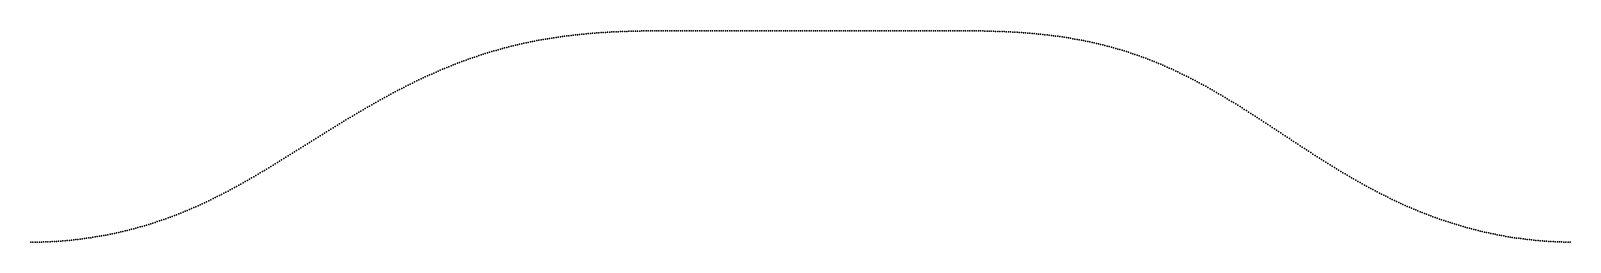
# Model space of a CAD drawing. Header units: metres. Extents: x 0 to 359, y 0 to 49.
import ezdxf

# ---------------------------------------------------------------- set-up
doc = ezdxf.new("R2010")
doc.units = ezdxf.units.M

msp = doc.modelspace()

# ---------------------------------------------------------------- linework, layer by layer
for p in [(117, 46.75), (117.5, 46.85), (118, 46.95), (118.5, 47.04), (119, 47.13), (119.5, 47.22), (120, 47.31), (120.5, 47.39), (121, 47.48), (121.5, 47.56), (122, 47.63), (122.5, 47.71), (123, 47.78), (123.5, 47.85), (124, 47.92), (124.5, 47.99), (125, 48.05), (125.5, 48.11), (126, 48.17), (126.5, 48.23), (127, 48.29), (127.5, 48.34), (128, 48.39), (128.5, 48.44), (129, 48.49), (129.5, 48.54), (130, 48.58), (130.5, 48.63), (131, 48.67), (131.5, 48.71), (132, 48.75), (132.5, 48.78), (133, 48.82), (133.5, 48.85), (134, 48.88), (134.5, 48.91), (135, 48.94), (135.5, 48.97), (136, 48.99), (136.5, 49.01), (137, 49.04), (137.5, 49.06), (138, 49.08), (138.5, 49.1), (139, 49.11), (139.5, 49.13), (140, 49.15), (140.5, 49.16), (141, 49.17), (141.5, 49.18), (142, 49.19), (142.5, 49.2), (143, 49.21), (143.5, 49.22), (144, 49.22), (144.5, 49.23), (145, 49.23), (145.5, 49.24), (146, 49.24), (146.5, 49.24), (147, 49.24), (147.5, 49.24), (148, 49.24), (148.5, 49.24), (149, 49.24), (149.5, 49.24), (150, 49.24), (150.5, 49.24), (151, 49.24), (151.5, 49.24), (152, 49.24), (152.5, 49.24), (153, 49.24), (153.5, 49.24), (154, 49.24), (154.5, 49.24), (155, 49.24), (155.5, 49.24), (156, 49.24), (156.5, 49.24), (157, 49.24), (157.5, 49.24), (158, 49.24), (158.5, 49.24), (159, 49.24), (159.5, 49.24), (160, 49.24), (160.5, 49.24), (161, 49.24), (161.5, 49.24), (162, 49.24), (162.5, 49.24), (163, 49.24), (163.5, 49.24), (164, 49.24), (164.5, 49.24), (165, 49.24), (165.5, 49.24), (166, 49.24), (166.5, 49.24), (167, 49.24), (167.5, 49.24), (168, 49.24), (168.5, 49.24), (169, 49.24), (169.5, 49.24), (170, 49.24), (170.5, 49.24), (171, 49.24), (171.5, 49.24), (172, 49.24), (172.5, 49.24), (173, 49.24), (173.5, 49.24), (174, 49.24), (174.5, 49.24), (175, 49.24), (175.5, 49.24), (176, 49.24), (176.5, 49.24), (177, 49.24), (177.5, 49.24), (178, 49.24), (178.5, 49.24), (179, 49.24), (179.5, 49.24), (180, 49.24), (180.5, 49.24), (181, 49.24), (181.5, 49.24), (182, 49.24), (182.5, 49.24), (183, 49.24), (183.5, 49.24), (184, 49.24), (184.5, 49.24), (185, 49.24), (185.5, 49.24), (186, 49.24), (186.5, 49.24), (187, 49.24), (187.5, 49.24), (188, 49.24), (188.5, 49.24), (189, 49.24), (189.5, 49.24), (190, 49.24), (190.5, 49.24), (191, 49.24), (191.5, 49.24), (192, 49.24), (192.5, 49.24), (193, 49.24), (193.5, 49.24), (194, 49.24), (194.5, 49.24), (195, 49.24), (195.5, 49.24), (196, 49.24), (196.5, 49.24), (197, 49.24), (197.5, 49.24), (198, 49.24), (198.5, 49.24), (199, 49.24), (199.5, 49.24), (200, 49.24), (200.5, 49.24), (201, 49.24), (201.5, 49.24), (202, 49.24), (202.5, 49.24), (203, 49.24), (203.5, 49.24), (204, 49.24), (204.5, 49.24), (205, 49.24), (205.5, 49.24), (206, 49.24), (206.5, 49.24), (207, 49.24), (207.5, 49.24), (208, 49.24), (208.5, 49.24), (209, 49.24), (209.5, 49.24), (210, 49.24), (210.5, 49.24), (211, 49.24), (211.5, 49.24), (212, 49.24), (212.5, 49.24), (213, 49.24), (213.5, 49.24), (214, 49.24), (214.5, 49.24), (215, 49.24), (215.5, 49.24), (216, 49.24), (216.5, 49.24), (217, 49.24), (217.5, 49.24), (218, 49.24), (218.5, 49.24), (219, 49.24), (219.5, 49.23), (220, 49.23), (220.5, 49.22), (221, 49.22), (221.5, 49.21), (222, 49.2), (222.5, 49.19), (223, 49.18), (223.5, 49.17), (224, 49.15), (224.5, 49.14), (225, 49.12), (225.5, 49.11), (226, 49.09), (226.5, 49.07), (227, 49.05), (227.5, 49.03), (228, 49), (228.5, 48.98), (229, 48.95), (229.5, 48.92), (230, 48.89), (230.5, 48.86), (231, 48.83), (231.5, 48.79), (232, 48.76), (232.5, 48.72), (233, 48.68), (233.5, 48.64), (234, 48.59), (234.5, 48.54), (235, 48.5), (235.5, 48.45), (236, 48.39), (236.5, 48.34), (237, 48.28), (237.5, 48.22), (238, 48.16), (238.5, 48.1), (239, 48.03), (239.5, 47.96), (240, 47.89), (240.5, 47.82), (241, 47.74), (241.5, 47.66), (242, 47.58), (242.5, 47.5), (243, 47.41), (243.5, 47.33), (244, 47.24), (244.5, 47.14), (245, 47.05), (245.5, 46.95), (246, 46.85), (246.5, 46.74), (103.5, 43.12), (104, 43.29), (104.5, 43.46), (105, 43.62), (105.5, 43.78), (106, 43.94), (106.5, 44.1), (107, 44.25), (107.5, 44.4), (108, 44.55), (108.5, 44.69), (109, 44.83), (109.5, 44.97), (110, 45.11), (110.5, 45.24), (111, 45.38), (111.5, 45.5), (112, 45.63), (112.5, 45.75), (113, 45.88), (113.5, 45.99), (114, 46.11), (114.5, 46.22), (115, 46.33), (115.5, 46.44), (116, 46.55), (116.5, 46.65), (247, 46.64), (247.5, 46.53), (248, 46.42), (248.5, 46.3), (249, 46.19), (249.5, 46.07), (250, 45.94), (250.5, 45.82), (251, 45.69), (251.5, 45.56), (252, 45.42), (252.5, 45.29), (253, 45.15), (253.5, 45), (254, 44.86), (254.5, 44.71), (255, 44.55), (255.5, 44.4), (256, 44.24), (256.5, 44.07), (257, 43.91), (257.5, 43.74), (258, 43.56), (258.5, 43.39), (259, 43.21), (94.5, 39.63), (95, 39.84), (95.5, 40.06), (96, 40.27), (96.5, 40.48), (97, 40.68), (97.5, 40.89), (98, 41.09), (98.5, 41.29), (99, 41.48), (99.5, 41.68), (100, 41.87), (100.5, 42.06), (101, 42.24), (101.5, 42.42), (102, 42.6), (102.5, 42.78), (103, 42.95), (259.5, 43.02), (260, 42.84), (260.5, 42.65), (261, 42.46), (261.5, 42.26), (262, 42.06), (262.5, 41.86), (263, 41.65), (263.5, 41.44), (264, 41.23), (264.5, 41.01), (265, 40.79), (265.5, 40.57), (266, 40.35), (266.5, 40.12), (267, 39.88), (267.5, 39.65), (87, 36.07), (87.5, 36.33), (88, 36.58), (88.5, 36.83), (89, 37.07), (89.5, 37.32), (90, 37.56), (90.5, 37.8), (91, 38.04), (91.5, 38.27), (92, 38.5), (92.5, 38.73), (93, 38.96), (93.5, 39.18), (94, 39.41), (268, 39.41), (268.5, 39.17), (269, 38.92), (269.5, 38.68), (270, 38.42), (270.5, 38.17), (271, 37.91), (271.5, 37.65), (272, 37.39), (272.5, 37.12), (273, 36.85), (273.5, 36.58), (274, 36.31), (274.5, 36.03), (80.5, 32.57), (81, 32.86), (81.5, 33.13), (82, 33.41), (82.5, 33.69), (83, 33.96), (83.5, 34.23), (84, 34.5), (84.5, 34.77), (85, 35.03), (85.5, 35.3), (86, 35.56), (86.5, 35.82), (275, 35.75), (275.5, 35.47), (276, 35.18), (276.5, 34.89), (277, 34.6), (277.5, 34.31), (278, 34.02), (278.5, 33.72), (279, 33.42), (279.5, 33.12), (280, 32.81), (280.5, 32.51), (74, 28.78), (74.5, 29.08), (75, 29.38), (75.5, 29.68), (76, 29.97), (76.5, 30.27), (77, 30.56), (77.5, 30.85), (78, 31.14), (78.5, 31.43), (79, 31.72), (79.5, 32.01), (80, 32.29), (281, 32.2), (281.5, 31.89), (282, 31.58), (282.5, 31.27), (283, 30.95), (283.5, 30.64), (284, 30.32), (284.5, 30), (285, 29.68), (285.5, 29.36), (286, 29.04), (68.5, 25.4), (69, 25.71), (69.5, 26.02), (70, 26.33), (70.5, 26.64), (71, 26.95), (71.5, 27.26), (72, 27.56), (72.5, 27.87), (73, 28.17), (73.5, 28.48), (286.5, 28.71), (287, 28.39), (287.5, 28.06), (288, 27.74), (288.5, 27.41), (289, 27.08), (289.5, 26.75), (290, 26.43), (290.5, 26.1), (291, 25.77), (291.5, 25.44), (62.5, 21.64), (63, 21.96), (63.5, 22.27), (64, 22.58), (64.5, 22.9), (65, 23.21), (65.5, 23.53), (66, 23.84), (66.5, 24.15), (67, 24.47), (67.5, 24.78), (68, 25.09), (292, 25.11), (292.5, 24.78), (293, 24.45), (293.5, 24.12), (294, 23.79), (294.5, 23.46), (295, 23.13), (295.5, 22.81), (296, 22.48), (296.5, 22.15), (297, 21.83), (57, 18.23), (57.5, 18.54), (58, 18.85), (58.5, 19.15), (59, 19.46), (59.5, 19.77), (60, 20.08), (60.5, 20.39), (61, 20.71), (61.5, 21.02), (62, 21.33), (297.5, 21.5), (298, 21.18), (298.5, 20.86), (299, 20.53), (299.5, 20.21), (300, 19.89), (300.5, 19.58), (301, 19.26), (301.5, 18.94), (302, 18.63), (302.5, 18.32), (303, 18.01), (50.5, 14.39), (51, 14.68), (51.5, 14.97), (52, 15.25), (52.5, 15.55), (53, 15.84), (53.5, 16.13), (54, 16.43), (54.5, 16.73), (55, 17.02), (55.5, 17.32), (56, 17.63), (56.5, 17.93), (303.5, 17.7), (304, 17.39), (304.5, 17.09), (305, 16.79), (305.5, 16.48), (306, 16.19), (306.5, 15.89), (307, 15.59), (307.5, 15.3), (308, 15.01), (308.5, 14.72), (309, 14.44), (44, 10.89), (44.5, 11.14), (45, 11.4), (45.5, 11.66), (46, 11.92), (46.5, 12.19), (47, 12.46), (47.5, 12.73), (48, 13), (48.5, 13.27), (49, 13.55), (49.5, 13.83), (50, 14.11), (309.5, 14.15), (310, 13.87), (310.5, 13.59), (311, 13.32), (311.5, 13.04), (312, 12.77), (312.5, 12.5), (313, 12.24), (313.5, 11.97), (314, 11.71), (314.5, 11.45), (315, 11.2), (315.5, 10.95), (36, 7.2), (36.5, 7.41), (37, 7.62), (37.5, 7.83), (38, 8.05), (38.5, 8.27), (39, 8.49), (39.5, 8.72), (40, 8.95), (40.5, 9.18), (41, 9.42), (41.5, 9.66), (42, 9.9), (42.5, 10.14), (43, 10.39), (43.5, 10.64), (316, 10.7), (316.5, 10.45), (317, 10.21), (317.5, 9.96), (318, 9.73), (318.5, 9.49), (319, 9.26), (319.5, 9.03), (320, 8.8), (320.5, 8.58), (321, 8.35), (321.5, 8.14), (322, 7.92), (322.5, 7.71), (323, 7.5), (323.5, 7.29), (26, 3.69), (26.5, 3.83), (27, 3.98), (27.5, 4.14), (28, 4.29), (28.5, 4.45), (29, 4.61), (29.5, 4.78), (30, 4.94), (30.5, 5.11), (31, 5.29), (31.5, 5.47), (32, 5.65), (32.5, 5.83), (33, 6.01), (33.5, 6.2), (34, 6.4), (34.5, 6.59), (35, 6.79), (35.5, 6.99), (324, 7.09), (324.5, 6.89), (325, 6.69), (325.5, 6.5), (326, 6.31), (326.5, 6.12), (327, 5.93), (327.5, 5.75), (328, 5.57), (328.5, 5.39), (329, 5.22), (329.5, 5.05), (330, 4.88), (330.5, 4.72), (331, 4.55), (331.5, 4.4), (332, 4.24), (332.5, 4.09), (333, 3.94), (333.5, 3.79), (334, 3.65), (0.5, 0), (1, 0.01), (1.5, 0.01), (2, 0.02), (2.5, 0.03), (3, 0.05), (3.5, 0.07), (4, 0.09), (4.5, 0.11), (5, 0.13), (5.5, 0.16), (6, 0.19), (6.5, 0.23), (7, 0.26), (7.5, 0.3), (8, 0.34), (8.5, 0.39), (9, 0.43), (9.5, 0.48), (10, 0.54), (10.5, 0.59), (11, 0.65), (11.5, 0.71), (12, 0.77), (12.5, 0.84), (13, 0.91), (13.5, 0.98), (14, 1.05), (14.5, 1.13), (15, 1.21), (15.5, 1.29), (16, 1.38), (16.5, 1.47), (17, 1.56), (17.5, 1.65), (18, 1.75), (18.5, 1.85), (19, 1.95), (19.5, 2.06), (20, 2.16), (20.5, 2.27), (21, 2.39), (21.5, 2.51), (22, 2.62), (22.5, 2.75), (23, 2.87), (23.5, 3), (24, 3.13), (24.5, 3.27), (25, 3.4), (25.5, 3.54), (334.5, 3.5), (335, 3.37), (335.5, 3.23), (336, 3.1), (336.5, 2.97), (337, 2.84), (337.5, 2.72), (338, 2.6), (338.5, 2.48), (339, 2.36), (339.5, 2.25), (340, 2.14), (340.5, 2.03), (341, 1.93), (341.5, 1.83), (342, 1.73), (342.5, 1.63), (343, 1.54), (343.5, 1.45), (344, 1.36), (344.5, 1.28), (345, 1.2), (345.5, 1.12), (346, 1.04), (346.5, 0.97), (347, 0.9), (347.5, 0.83), (348, 0.77), (348.5, 0.7), (349, 0.64), (349.5, 0.59), (350, 0.53), (350.5, 0.48), (351, 0.43), (351.5, 0.38), (352, 0.34), (352.5, 0.3), (353, 0.26), (353.5, 0.22), (354, 0.19), (354.5, 0.16), (355, 0.13), (355.5, 0.11), (356, 0.08), (356.5, 0.07), (357, 0.05), (357.5, 0.03), (358, 0.02), (358.5, 0.01), (359, 0.01), (0, 0)]:
    msp.add_point(p)

doc.saveas('drawing.dxf')
